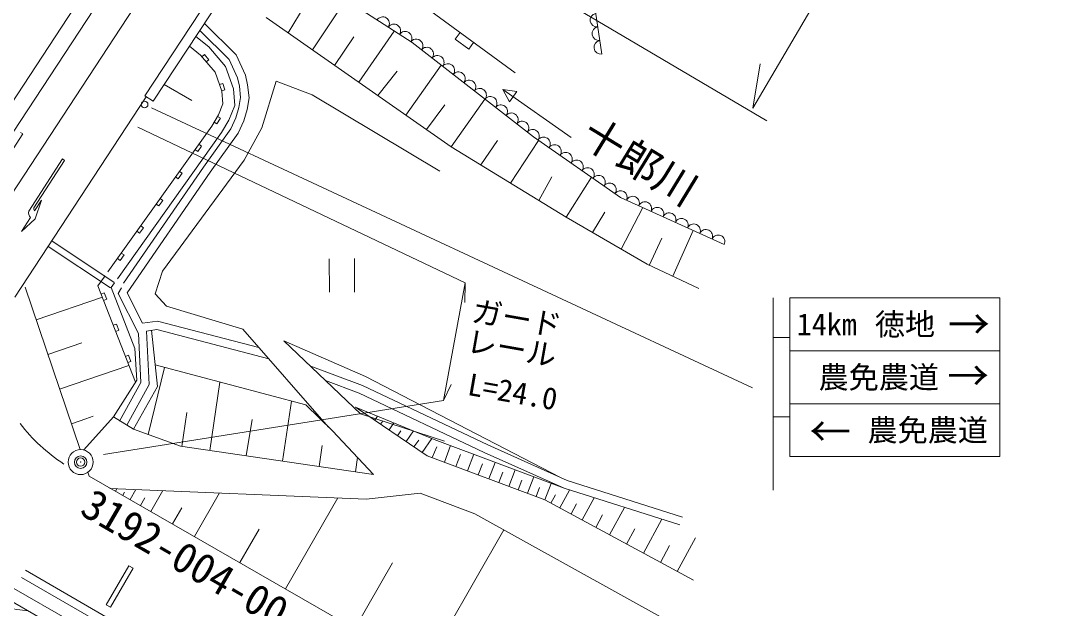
# Model space of a CAD drawing. Units: millimetres, scale not verified. Extents: x 40000 to 680003, y 20000 to 380002.
# Drawn here: x 286446 to 349281, y 249060 to 284200 of the extents above; entities that cross this region are included whole.
import ezdxf
from ezdxf.enums import TextEntityAlignment as Align

# ---------------------------------------------------------------- set-up
doc = ezdxf.new("R2010")
doc.units = ezdxf.units.MM
doc.header["$LTSCALE"] = 1000
doc.header["$PDMODE"] = 32
doc.header["$PDSIZE"] = 500
doc.linetypes.add('CHAIN', pattern=[18.5, 12, -1.5, 3.5, -1.5])
doc.linetypes.add('DASHED', pattern=[7.5, 6, -1.5])
for name, color, linetype, lineweight in [('M-BGD', 7, 'Continuous', 13), ('M-BGD-OTRS1', 7, 'DASHED', 13), ('M-BMK', 2, 'CHAIN', 13), ('M-BMK-SRVR', 3, 'Continuous', 13), ('M-STR-HTXT', 7, 'Continuous', 13), ('M-STR-STRC', 7, 'Continuous', 13)]:
    doc.layers.add(name, color=color, linetype=linetype, lineweight=lineweight)
doc.styles.add('ＭＳ ゴシック', font='')
doc.styles.get('ＭＳ ゴシック').set_extended_font_data('MS Gothic')

# ---------------------------------------------------------------- blocks, each defined once
blk = doc.blocks.new('仮想点')
at = {"color": 3, "linetype": 'Continuous', "lineweight": 13}
for radius in [1, 0.5]:
    blk.add_circle((0, 0), radius, dxfattribs=at)
at = {"color": 3}
blk.add_point((0, 0), dxfattribs=at)
blk = doc.blocks.new('流水方向')
at = {"color": 7, "linetype": 'Continuous', "lineweight": 13}
for p, q in [((-5, 0), (5, 0)), ((5, 0), (3.5, 0.75)), ((3.5, 0.75), (3.5, -0.75)), ((3.5, -0.75), (5, 0))]:
    blk.add_line(p, q, dxfattribs=at)
blk = doc.blocks.new('田')
at = {"color": 7, "linetype": 'Continuous', "lineweight": 13}
for p, q in [((-0.75, 1), (-0.75, -1)), ((0.75, -1), (0.75, 1))]:
    blk.add_line(p, q, dxfattribs=at)

msp = doc.modelspace()

# ---------------------------------------------------------------- linework, layer by layer
at = {"layer": 'M-BGD'}
for p, q in [((293852, 279727), (306323, 298639)), ((294353, 279397), (306801, 298274)), ((316018, 281090), (306645, 287993)), ((309849, 282906), (304121, 286623)), ((303895, 282464), (305875, 285485)), ((302438, 283483), (303449, 285168)), ((320773, 285152), (321196, 282222)), ((297425, 284056), (299318, 282182)), ((301120, 284405), (312195, 276659)), ((297144, 283630), (298903, 281889)), ((306657, 280532), (308781, 283599)), ((312432, 283110), (312728, 283512)), ((297683, 282655), (296914, 283281)), ((305213, 281542), (306371, 283257)), ((317120, 277266), (309849, 282906)), ((313237, 282517), (312432, 283110)), ((313534, 282919), (313237, 282517)), ((297193, 282152), (296527, 282694)), ((298070, 281128), (297193, 282152)), ((297428, 282185), (297276, 282055)), ((297688, 281881), (297428, 282185)), ((298687, 281484), (297683, 282655)), ((299318, 282182), (299887, 280960)), ((297536, 281751), (297688, 281881)), ((298903, 281889), (299410, 280801)), ((309473, 278562), (311590, 281555)), ((298467, 280000), (298070, 281128)), ((299157, 280148), (298687, 281484)), ((299887, 280960), (300010, 280373)), ((307802, 279731), (308949, 281187)), ((295009, 280392), (296660, 279432)), ((298517, 280459), (298329, 280393)), ((298650, 280082), (298517, 280459)), ((299410, 280801), (299516, 280295)), ((299516, 280295), (299590, 279611)), ((300010, 280373), (300095, 279593)), ((301711, 280593), (300865, 277804)), ((303873, 279778), (301711, 280593)), ((286083, 267661), (293944, 279667)), ((294353, 279397), (293852, 279727)), ((298461, 280015), (298650, 280082)), ((298529, 279248), (298467, 280000)), ((299241, 279140), (299157, 280148)), ((311518, 275204), (303873, 279778)), ((298258, 278580), (298529, 279248)), ((298887, 278268), (299241, 279140)), ((299484, 279024), (299308, 278400)), ((299590, 279611), (299484, 279024)), ((300095, 279593), (299972, 278911)), ((310703, 277702), (311818, 279175)), ((312195, 276659), (314200, 279530)), ((297861, 277911), (298258, 278580)), ((298171, 278041), (298375, 278385)), ((298375, 278385), (298203, 278487)), ((299308, 278400), (299012, 277738)), ((299972, 278911), (299779, 278229)), ((291646, 269180), (297861, 277911)), ((299012, 277738), (297358, 275443)), ((297999, 278143), (298171, 278041)), ((298448, 277529), (298887, 278268)), ((299779, 278229), (299448, 277488)), ((300865, 277804), (299800, 275862)), ((292216, 268774), (298448, 277529)), ((299448, 277488), (297767, 275155)), ((322318, 273639), (317120, 277266)), ((296857, 276502), (297020, 276386)), ((297020, 276386), (297252, 276711)), ((297252, 276711), (297089, 276827)), ((312195, 276659), (319076, 272451)), ((313958, 275580), (314970, 277054)), ((315740, 274490), (317422, 277055)), ((299800, 275862), (294912, 269219)), ((297358, 275443), (292589, 268508)), ((297767, 275155), (292797, 267929)), ((295698, 274872), (295861, 274756)), ((295861, 274756), (296093, 275082)), ((296093, 275082), (295930, 275198)), ((317428, 273458), (318222, 274880)), ((319076, 272451), (320581, 274851)), ((294701, 273127), (294933, 273453)), ((294933, 273453), (294770, 273569)), ((328528, 270821), (322318, 273639)), ((294538, 273243), (294701, 273127)), ((320654, 271534), (321375, 272759)), ((322361, 270542), (323657, 273032)), ((319076, 272451), (323917, 269638)), ((293378, 271613), (293541, 271497)), ((293541, 271497), (293773, 271823)), ((293773, 271823), (293610, 271939)), ((325463, 268915), (326674, 271662)), ((288296, 271035), (292030, 268554)), ((324046, 269563), (324789, 271205)), ((288074, 270702), (291797, 268229)), ((292381, 269868), (292613, 270194)), ((292613, 270194), (292450, 270310)), ((292218, 269984), (292381, 269868)), ((323917, 269638), (327010, 268192)), ((291051, 268345), (291474, 268939)), ((294912, 269219), (294474, 267872)), ((293298, 262572), (291051, 268345)), ((291841, 268247), (292044, 268532)), ((289992, 258542), (286686, 268261)), ((291431, 267921), (291245, 267848)), ((291576, 267548), (291431, 267921)), ((293260, 264599), (291841, 268247)), ((292458, 268236), (292256, 267892)), ((293469, 265485), (292256, 267892)), ((293714, 266110), (292797, 267929)), ((294474, 267872), (295163, 267120)), ((287348, 266316), (291316, 267665)), ((291390, 267476), (291576, 267548)), ((295163, 267120), (299730, 265748)), ((292156, 266057), (291970, 265984)), ((292301, 265684), (292156, 266057)), ((293714, 266110), (294609, 266240)), ((300684, 264653), (294609, 266240)), ((292115, 265612), (292301, 265684)), ((293618, 262554), (293469, 265485)), ((293962, 265641), (294581, 265730)), ((294125, 262437), (293962, 265641)), ((294606, 262318), (294261, 265684)), ((301268, 263984), (294581, 265730)), ((304848, 259877), (299730, 265748)), ((288053, 264242), (290082, 264932)), ((293375, 262694), (293260, 264599)), ((306756, 260687), (302176, 265052)), ((302176, 265052), (307069, 262921)), ((292882, 264193), (292695, 264121)), ((293027, 263820), (292882, 264193)), ((288758, 262168), (292906, 263579)), ((292840, 263748), (293027, 263820)), ((294060, 259448), (295038, 263462)), ((303489, 261222), (294474, 263612)), ((303738, 263564), (306873, 262380)), ((291987, 260499), (293375, 262694)), ((304666, 262678), (306677, 261919)), ((307069, 262921), (318727, 256876)), ((292342, 260254), (293618, 262554)), ((292779, 260011), (294125, 262437)), ((293169, 259770), (294606, 262318)), ((297741, 258493), (298340, 262587)), ((306873, 262380), (314379, 258832)), ((302102, 257855), (302628, 261450)), ((306677, 261919), (314169, 258378)), ((305089, 259656), (303489, 261222)), ((306473, 261084), (311180, 259145)), ((310748, 258173), (306473, 261084)), ((289464, 260094), (290335, 260390)), ((291987, 260499), (290199, 258519)), ((290335, 260390), (290772, 260539)), ((293169, 259770), (291987, 260499)), ((296065, 258738), (296361, 260759)), ((299922, 258174), (300271, 260350)), ((311794, 259042), (306756, 260687)), ((307620, 260303), (307784, 260544)), ((307965, 260068), (308073, 260222)), ((308475, 259721), (308761, 260141)), ((295999, 258748), (293169, 259770)), ((307545, 257059), (305089, 259656)), ((308985, 259373), (309184, 259663)), ((309496, 259026), (309928, 259661)), ((309962, 258708), (310251, 259110)), ((310458, 258370), (311028, 259208)), ((311180, 259145), (318945, 256229)), ((307545, 257059), (295999, 258748)), ((304283, 257536), (304464, 258778)), ((311043, 258063), (311323, 258705)), ((311784, 257786), (312155, 258779)), ((313165, 257270), (313535, 258261)), ((314169, 258378), (318945, 256229)), ((314379, 258832), (319124, 256697)), ((272972, 257678), (290278, 247778)), ((306464, 257218), (306588, 258071)), ((310748, 258173), (317800, 255539)), ((312474, 257528), (312742, 258244)), ((313807, 257030), (314056, 257697)), ((314450, 256790), (314819, 257778)), ((289952, 247127), (272574, 257068)), ((290529, 256961), (290453, 257184)), ((307453, 257073), (307463, 257142)), ((315049, 256567), (315281, 257187)), ((315647, 256343), (316016, 257329)), ((290529, 256961), (320728, 239596)), ((316205, 256135), (316421, 256713)), ((316762, 255927), (317130, 256911)), ((317800, 255539), (318167, 256521)), ((319124, 256697), (326027, 254506)), ((291772, 256219), (307106, 255584)), ((292104, 256056), (292187, 256201)), ((292537, 255806), (292644, 255992)), ((292971, 255557), (293314, 256155)), ((294219, 254839), (294936, 256088)), ((296825, 253341), (298324, 255947)), ((307106, 255584), (310340, 255941)), ((310340, 255941), (313613, 254701)), ((317281, 255733), (317482, 256271)), ((318162, 255343), (318433, 255842)), ((318698, 255052), (319279, 256123)), ((318945, 256229), (325876, 254029)), ((293595, 255198), (293860, 255660)), ((302269, 250210), (305400, 255654)), ((317800, 255539), (326683, 250719)), ((319360, 254692), (319686, 255292)), ((320023, 254333), (320743, 255658)), ((295522, 254090), (296076, 255054)), ((313613, 254701), (325069, 248333)), ((320844, 253887), (321246, 254629)), ((321664, 253442), (322555, 255083)), ((323696, 252339), (324799, 254371)), ((299547, 251775), (300705, 253788)), ((310571, 245437), (315344, 253739)), ((322680, 252891), (323179, 253809)), ((325720, 251241), (326818, 253265)), ((324708, 251790), (325259, 252806)), ((291544, 249253), (292890, 251591)), ((291805, 249103), (293150, 251441)), ((293150, 251441), (292890, 251591)), ((306420, 247824), (308687, 251766)), ((291805, 249103), (291544, 249253))]:
    msp.add_line(p, q, dxfattribs=at)
msp.add_circle((293843, 279199), 200, dxfattribs=at)
for centre, radius, start, end in [((320913, 284250), 410, 99.55134, 276.8655), ((308090, 284046), 401, 327.14552, 146.88233), ((308763, 283609), 401, 327.14552, 146.88233), ((309435, 283173), 401, 327.14552, 146.88233), ((321030, 283439), 410, 99.55134, 276.8655), ((310093, 282715), 401, 322.27882, 143.21704), ((321147, 282629), 410, 99.55134, 276.8655), ((310726, 282224), 401, 322.33074, 142.06755), ((311360, 281732), 401, 322.33074, 142.06755), ((311994, 281241), 401, 322.33074, 142.06755), ((312627, 280749), 401, 322.33074, 142.06755), ((313261, 280258), 401, 322.33074, 142.06755), ((313894, 279766), 401, 322.33074, 142.06755), ((314528, 279275), 401, 322.33074, 142.06755), ((315161, 278783), 401, 322.33074, 142.06755), ((315795, 278292), 401, 322.33074, 142.06755), ((316429, 277801), 401, 322.33074, 142.06755), ((317062, 277309), 401, 324.70393, 142.07077), ((317718, 276847), 401, 325.22927, 144.96608), ((318375, 276389), 401, 325.22927, 144.96608), ((319033, 275930), 401, 325.22927, 144.96608), ((319690, 275471), 401, 325.22927, 144.96608), ((320348, 275012), 401, 325.22927, 144.96608), ((321006, 274553), 401, 325.22927, 144.96608), ((321663, 274095), 401, 325.22927, 144.96608), ((322321, 273636), 401, 335.72966, 145.08235), ((323052, 273305), 401, 335.72323, 155.46005), ((323782, 272974), 401, 335.72323, 155.46005), ((324512, 272642), 401, 335.72323, 155.46005), ((325242, 272311), 401, 335.72323, 155.46005), ((325972, 271980), 401, 335.72323, 155.46005), ((326703, 271648), 401, 335.72323, 155.46005), ((327433, 271317), 401, 335.72323, 155.46005), ((328163, 270986), 401, 335.72323, 155.46005), ((294828, 266574), 10630, 217.50474, 236.81235)]:
    msp.add_arc(centre, radius, start, end, dxfattribs=at)
for points, knots in [([(183092, 278097), (183471, 278588), (183787, 279135), (184230, 279570), (185004, 280330), (186128, 280695), (186841, 281512), (187479, 282241), (187432, 283533), (188247, 284056), (189001, 284539), (190054, 284049), (190925, 284257), (191607, 284419), (192180, 284924), (192867, 285060), (193370, 285160), (193925, 284883), (194407, 285060), (194957, 285262), (195196, 285996), (195746, 286198), (196563, 286499), (197492, 286293), (198357, 286198), (198766, 286153), (199168, 286049), (199562, 285930), (199860, 285841), (200123, 285626), (200433, 285596), (200816, 285559), (201186, 285813), (201571, 285797), (202263, 285767), (202898, 285386), (203579, 285261), (204440, 285103), (205316, 284970), (206190, 284993), (206913, 285012), (207611, 285353), (208333, 285328), (209431, 285289), (210530, 285008), (211547, 284591), (212808, 284075), (213817, 283073), (215028, 282449), (215588, 282160), (216314, 282149), (216769, 281712), (217410, 281097), (217373, 280012), (217907, 279302), (218515, 278493), (219454, 277995), (220183, 277294), (220650, 276845), (220952, 276193), (221523, 275888), (222441, 275396), (223574, 275187), (224602, 275352), (225677, 275525), (226535, 276355), (227481, 276892), (228726, 277598), (229734, 279028), (231164, 279101), (232689, 279180), (233987, 277916), (235315, 277160), (236347, 276571), (237244, 275767), (238261, 275151), (239191, 274587), (240148, 274059), (241140, 273611), (242247, 273112), (243463, 272872), (244554, 272339), (245166, 272040), (245740, 271663), (246295, 271268), (246812, 270900), (247245, 270422), (247768, 270063), (248361, 269655), (248954, 269201), (249642, 268992), (249942, 268900), (250293, 269051), (250580, 268925), (251200, 268650), (251498, 267909), (252053, 267519), (253359, 266600), (254938, 266145), (256338, 265376), (256794, 265126), (257194, 264766), (257677, 264573), (258335, 264309), (259136, 264455), (259752, 264104), (260232, 263830), (260442, 263221), (260890, 262899), (261409, 262526), (262138, 262502), (262631, 262095), (263014, 261780), (263168, 261257), (263502, 260890), (264001, 260340), (264588, 259873), (265175, 259417), (265645, 259053), (266204, 258807), (266648, 258413), (267003, 258098), (267233, 257659), (267586, 257342), (267991, 256978), (268428, 256628), (268925, 256405), (269720, 256048), (270771, 256324), (271469, 255802), (271901, 255479), (271843, 254723), (272272, 254396), (272914, 253907), (273832, 253985), (274616, 253793), (275194, 253652), (275838, 253685), (276356, 253392), (277167, 252933), (277670, 252071), (278298, 251383), (278736, 250904), (279100, 250357), (279570, 249910), (280124, 249384), (280965, 249146), (281378, 248504), (281849, 247771), (281662, 246771), (281980, 245960), (282394, 244909), (283254, 244070), (283654, 243014), (284115, 241798), (283161, 239105), (284458, 239198), (285484, 239271), (284503, 241261), (284659, 242278), (284787, 243118), (285319, 243907), (285261, 244755), (285199, 245664), (284375, 246395), (284257, 247299), (284181, 247878), (284014, 248660), (284458, 249040), (284898, 249418), (285620, 249021), (286198, 248973), (286428, 248954), (286655, 248919), (286883, 248885)], [0, 0, 0, 0, 1, 1, 1, 2, 2, 2, 3, 3, 3, 4, 4, 4, 5, 5, 5, 6, 6, 6, 7, 7, 7, 8, 8, 8, 9, 9, 9, 10, 10, 10, 11, 11, 11, 12, 12, 12, 13, 13, 13, 14, 14, 14, 15, 15, 15, 16, 16, 16, 17, 17, 17, 18, 18, 18, 19, 19, 19, 20, 20, 20, 21, 21, 21, 22, 22, 22, 23, 23, 23, 24, 24, 24, 25, 25, 25, 26, 26, 26, 27, 27, 27, 28, 28, 28, 29, 29, 29, 30, 30, 30, 31, 31, 31, 32, 32, 32, 33, 33, 33, 34, 34, 34, 35, 35, 35, 36, 36, 36, 37, 37, 37, 38, 38, 38, 39, 39, 39, 40, 40, 40, 41, 41, 41, 42, 42, 42, 43, 43, 43, 44, 44, 44, 45, 45, 45, 46, 46, 46, 47, 47, 47, 48, 48, 48, 49, 49, 49, 50, 50, 50, 51, 51, 51, 52, 52, 52, 53, 53, 53, 54, 54, 54, 55, 55, 55, 56, 56, 56, 57, 57, 57, 58, 58, 58, 58]), ([(185268, 278242), (185803, 278837), (186218, 279569), (186875, 280028), (187072, 280165), (187364, 280136), (187544, 280295), (188143, 280824), (188075, 281901), (188705, 282393), (189251, 282820), (190034, 282794), (190713, 282929), (192274, 283239), (193875, 283293), (195445, 283554), (196043, 283653), (196626, 283856), (197230, 283911), (198045, 283984), (198867, 283851), (199685, 283866), (201041, 283891), (202391, 284134), (203747, 284089), (204241, 284073), (204726, 283946), (205220, 283911), (206496, 283819), (207799, 284052), (209058, 283821), (210160, 283620), (211207, 283167), (212227, 282706), (213144, 282292), (214107, 281898), (214861, 281233), (215595, 280585), (216023, 279657), (216602, 278867), (217288, 277931), (217886, 276924), (218655, 276055), (219303, 275322), (219959, 274552), (220797, 274046), (221660, 273527), (222648, 273025), (223654, 273064), (224513, 273098), (225325, 273584), (226019, 274091), (226275, 274278), (226397, 274608), (226644, 274805), (227622, 275586), (228803, 276085), (229947, 276591), (230524, 276846), (231103, 277247), (231733, 277216), (232750, 277164), (233544, 276271), (234500, 275921), (234876, 275784), (235302, 275788), (235661, 275609), (236049, 275414), (236312, 275025), (236687, 274805), (237383, 274397), (238239, 274303), (238919, 273868), (239513, 273488), (239903, 272844), (240481, 272440), (241086, 272016), (241773, 271719), (242445, 271413), (243187, 271075), (244044, 270974), (244721, 270520), (245150, 270234), (245378, 269710), (245793, 269404), (246329, 269010), (246963, 268766), (247578, 268512), (248317, 268206), (249141, 268115), (249854, 267753), (250359, 267497), (250757, 267069), (251238, 266771), (252070, 266256), (252949, 265818), (253827, 265387), (254676, 264971), (255527, 264550), (256416, 264227), (257288, 263910), (258262, 263878), (259094, 263468), (259809, 263115), (260355, 262489), (261013, 262040), (261361, 261802), (261754, 261631), (262084, 261370), (262952, 260687), (263703, 259863), (264450, 259049), (264972, 258481), (265348, 257778), (265923, 257264), (266652, 256611), (267584, 256228), (268378, 255657), (268670, 255446), (268911, 255163), (269226, 254987), (269682, 254733), (270264, 254741), (270699, 254452), (271137, 254160), (271314, 253554), (271770, 253291), (272840, 252676), (274290, 253057), (275386, 252488), (276190, 252071), (276772, 251316), (277394, 250658), (277961, 250058), (278552, 249457), (278956, 248739), (279305, 248119), (279284, 247326), (279671, 246730), (279932, 246327), (280449, 246135), (280712, 245733), (281042, 245229), (281132, 244604), (281337, 244037), (281569, 243394), (282037, 242787), (282021, 242103), (282015, 241814), (281660, 241587), (281694, 241299), (281740, 240911), (282221, 240705), (282378, 240347), (282632, 239772), (282603, 239109), (282765, 238502), (282980, 237696), (283193, 236881), (283539, 236122), (283755, 235648), (283901, 235059), (284342, 234783), (285177, 234258), (286341, 234241), (287288, 234515), (287805, 234664), (288134, 235179), (288568, 235497), (289291, 236028), (290210, 236343), (290770, 237044), (291178, 237555), (291353, 238225), (291514, 238859), (291582, 239130), (291519, 239426), (291603, 239693), (291875, 240556), (292187, 241530), (292912, 242073), (293258, 242332), (293750, 242414), (294178, 242353)], [0, 0, 0, 0, 1, 1, 1, 2, 2, 2, 3, 3, 3, 4, 4, 4, 5, 5, 5, 6, 6, 6, 7, 7, 7, 8, 8, 8, 9, 9, 9, 10, 10, 10, 11, 11, 11, 12, 12, 12, 13, 13, 13, 14, 14, 14, 15, 15, 15, 16, 16, 16, 17, 17, 17, 18, 18, 18, 19, 19, 19, 20, 20, 20, 21, 21, 21, 22, 22, 22, 23, 23, 23, 24, 24, 24, 25, 25, 25, 26, 26, 26, 27, 27, 27, 28, 28, 28, 29, 29, 29, 30, 30, 30, 31, 31, 31, 32, 32, 32, 33, 33, 33, 34, 34, 34, 35, 35, 35, 36, 36, 36, 37, 37, 37, 38, 38, 38, 39, 39, 39, 40, 40, 40, 41, 41, 41, 42, 42, 42, 43, 43, 43, 44, 44, 44, 45, 45, 45, 46, 46, 46, 47, 47, 47, 48, 48, 48, 49, 49, 49, 50, 50, 50, 51, 51, 51, 52, 52, 52, 53, 53, 53, 54, 54, 54, 55, 55, 55, 56, 56, 56, 57, 57, 57, 58, 58, 58, 59, 59, 59, 60, 60, 60, 61, 61, 61, 61])]:
    msp.add_open_spline(points, degree=3, knots=knots, dxfattribs=at)
at = {"layer": 'M-BGD-OTRS1'}
for p, q in [((273492, 258422), (317080, 233136)), ((273743, 258854), (317331, 233569))]:
    msp.add_line(p, q, dxfattribs=at)
at = {"layer": 'M-BMK'}
msp.add_line((275853, 262077), (296671, 293872), dxfattribs=at)
at = {"layer": 'M-STR-HTXT'}
for p, q in [((330234, 278979), (349281, 311340)), ((304629, 293866), (331084, 278214)), ((330234, 278979), (330687, 281645)), ((293442, 277840), (313028, 268526)), ((311727, 261472), (313028, 268526)), ((313028, 268526), (313010, 267357)), ((311727, 261472), (312183, 262431)), ((291387, 258253), (311727, 261472))]:
    msp.add_line(p, q, dxfattribs=at)
at = {"layer": 'M-STR-STRC'}
for p, q in [((297095, 296405), (280651, 271288)), ((283127, 269636), (299730, 294958)), ((294246, 278997), (330213, 262246)), ((286550, 277449), (284543, 274323)), ((286550, 277449), (286424, 277530)), ((288926, 275939), (286910, 272819)), ((289052, 275857), (287216, 273017)), ((288926, 275939), (289052, 275857)), ((287679, 273484), (287257, 272828)), ((287679, 273484), (287301, 272365)), ((286468, 271600), (287007, 272440)), ((286468, 271600), (287301, 272365)), ((331453, 267623), (331453, 256123)), ((332453, 267623), (332453, 258123)), ((332453, 267623), (345017, 267623)), ((345017, 267623), (345017, 258123)), ((331453, 265248), (332453, 265248)), ((332453, 264456), (345017, 264456)), ((332453, 261289), (345017, 261289)), ((331453, 260498), (332453, 260498)), ((345017, 258123), (332453, 258123))]:
    msp.add_line(p, q, dxfattribs=at)
for centre, radius, start, end in [((287283, 272713), 388, 164.18716, 224.72733), ((287481, 272975), 268, 170.94772, 213.27122)]:
    msp.add_arc(centre, radius, start, end, dxfattribs=at)

# ---------------------------------------------------------------- block references
at = {"layer": 'M-BGD'}
for name, p, xscale, yscale, rotation in [('流水方向', (317323, 278667), 500.0023, 500.0023, 144.79383), ('田', (305651, 268972), 1000.004, 1000.004, 0.23939)]:
    msp.add_blockref(name, p, dxfattribs=dict(at, xscale=xscale, yscale=yscale, rotation=rotation))
at = {"layer": 'M-BMK-SRVR', "xscale": 750.0033, "yscale": 750.0033}
msp.add_blockref('仮想点', (290014, 257793), dxfattribs=at)

# ---------------------------------------------------------------- texts
at = {"layer": 'M-BGD', "style": 'ＭＳ ゴシック'}
msp.add_text('十郎川', height=1833, rotation=328.628, dxfattribs=at).set_placement((319514, 276494), align=Align.BOTTOM_LEFT)
at = {"layer": 'M-BMK-SRVR', "style": 'ＭＳ ゴシック'}
msp.add_text('3192-004-00-02', height=1833, rotation=329.882, dxfattribs=at).set_placement((289601, 254234), align=Align.BOTTOM_LEFT)
at = {"layer": 'M-STR-HTXT', "style": 'ＭＳ ゴシック'}
for s, p in [('ガード', (313283, 265838)), ('レール', (312965, 264036)), ('L=24.0', (313038, 261434))]:
    msp.add_text(s, height=1320, rotation=350, dxfattribs=at).set_placement(p, align=Align.BOTTOM_LEFT)
at = {"layer": 'M-STR-STRC', "style": 'ＭＳ ゴシック'}
for s, height, p in [('14km', 1320, (334664, 266039)), ('徳地', 1320, (339346, 266039)), ('→', 1833, (343177, 266039)), ('農免農道', 1320, (337779, 262873)), ('→', 1833, (343126, 262961)), ('←', 1833, (334876, 259625)), ('農免農道', 1320, (340707, 259706))]:
    msp.add_text(s, height=height, dxfattribs=at).set_placement(p, align=Align.MIDDLE_CENTER)

doc.saveas('drawing.dxf')
